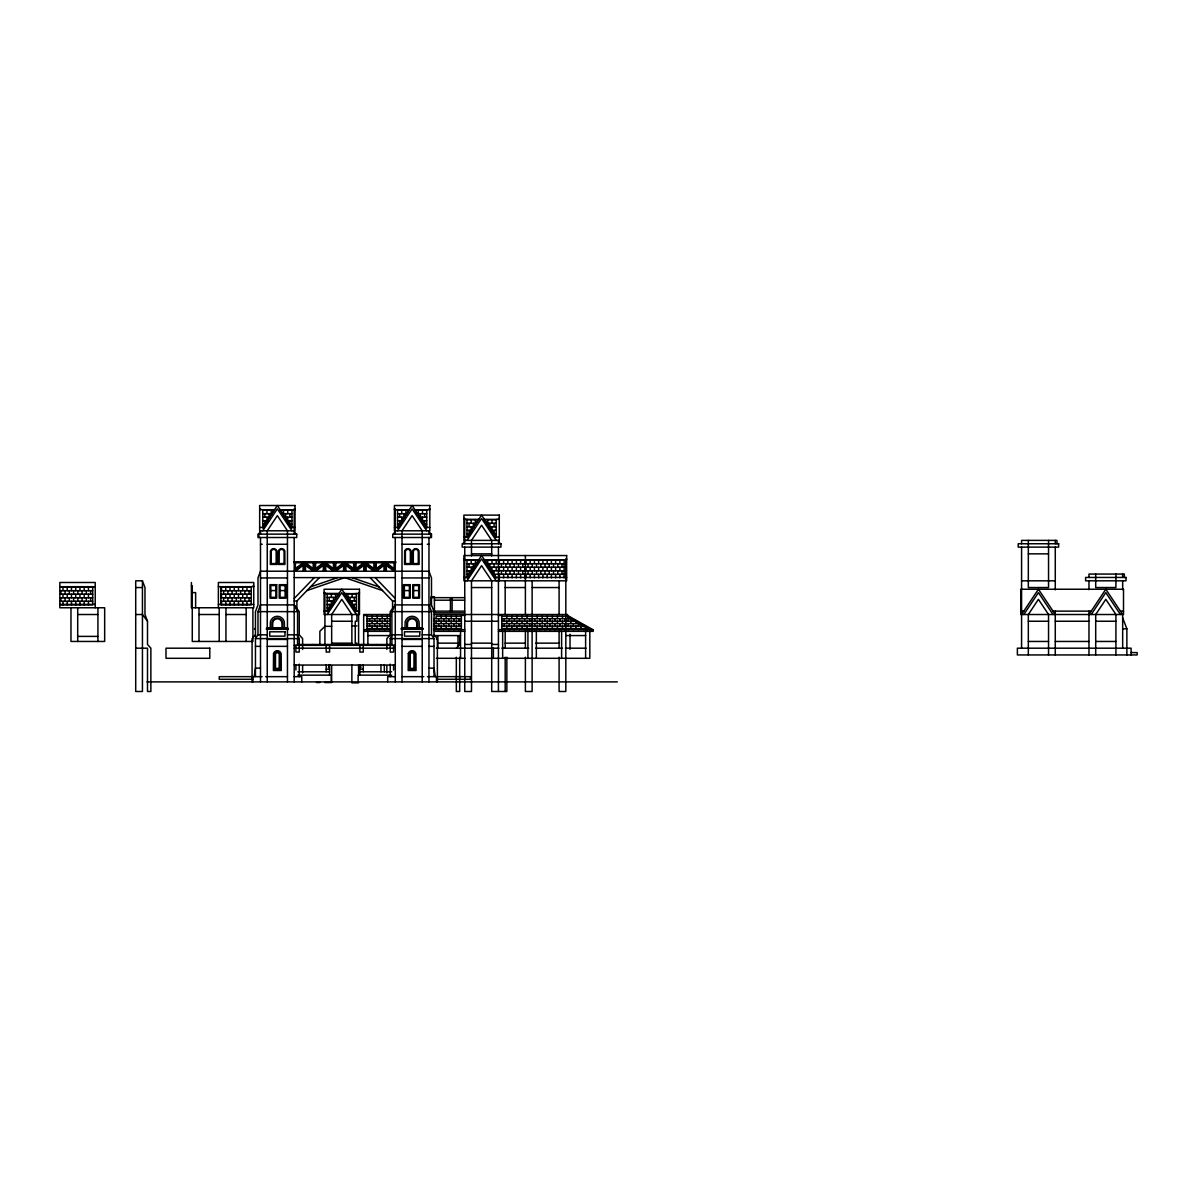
<?xml version="1.0" encoding="UTF-8"?>
<svg xmlns="http://www.w3.org/2000/svg" width="1197" height="1197" viewBox="0 0 1197 1197"><rect width="100%" height="100%" fill="white"/><g stroke="black" fill="none" stroke-linecap="round" stroke-linejoin="round"><path stroke-width="1.5" d="M254.183 676.664L255.455 668.15L260.497 668.15M255.455 676.47L255.455 638.6L257.983 634.829L257.983 611.637L260.497 604.904L294.193 604.904L299.25 611.637L299.25 634.829L302.617 638.6L302.617 649.417M393.589 645.333L393.589 652.066L390.222 652.066L390.222 638.6L391.898 634.829L402.012 634.829M393.589 534.146L395.279 530.78M391.898 637.343L391.898 611.637L395.279 604.904L428.96 604.904L431.489 611.637L431.489 634.829L434.017 638.6L434.017 676.47M463.059 543.752L464.75 540.386M259.659 527.413L262.756 527.413L277.345 505.508L291.948 527.413L295.031 527.413M263.564 526.65L274.547 509.713L259.659 509.713M268.233 520.695L263.445 527.877L262.756 527.413M262.756 530.78L277.345 508.875L291.948 530.78M335.07 599.742L336.626 597.408L327.17 597.408M337.404 596.241L338.96 593.443L324.073 593.443M327.873 611.607L329.504 609.153M330.312 607.926L331.883 605.592M332.661 604.425L334.217 602.076M327.17 614.51L341.773 592.605L356.362 614.51M394.426 527.413L397.524 527.413L412.112 505.508L426.716 527.413L429.813 527.413M394.426 509.713L409.314 509.713L397.524 527.877L397.524 509.713M403.015 520.695L398.227 527.877L397.524 527.413M397.524 530.78L412.112 508.875L426.716 530.78M463.897 537.004L466.995 537.004L481.583 515.114L496.186 537.004L499.284 537.004M467.803 536.256L478.785 519.318L463.897 519.318M468.506 536.256L472.486 530.301M466.995 540.386L481.583 518.481L496.186 540.386M478.007 561.378L466.995 577.912L466.995 559.747M467.698 577.912L477.154 563.712M466.995 580.814L481.583 558.909L496.186 580.814M1021.58 614.51L1038.427 589.238L1055.275 614.51M1023.824 614.51L1038.427 592.605L1053.031 614.51M1088.971 614.51L1105.819 589.238L1122.666 614.51L1122.666 648.19M1091.215 614.51L1105.819 592.605L1120.422 614.51M395.279 604.904L390.222 611.637L390.222 634.829L386.855 638.6L386.855 649.417M255.455 634.829L252.073 638.6L252.073 681.886M456.326 648.19L459.693 644.435L459.693 635.517M294.193 598.5L314.272 577.612M296.886 608.495L296.886 601.029L319.404 577.612M295.689 568.395L303.125 562.785L303.125 571.208M295.375 569.518L304.307 562.785L304.307 571.208M295.689 570.086L301.629 565.597M315.903 568.395L323.34 562.785L323.34 571.208M315.589 569.518L324.522 562.785L324.522 571.208M315.903 570.086L321.858 565.597M336.118 568.395L343.554 562.785L343.554 571.208M335.803 569.518L344.736 562.785L352.172 568.395M336.118 570.086L343.554 564.475M356.018 569.518L364.95 562.785L372.387 568.395M356.332 570.086L363.768 564.475M376.232 569.518L385.165 562.785L385.165 571.208M376.546 570.086L383.983 564.475M385.165 564.475L376.232 571.208L376.232 562.785M279.455 510.176L295.031 509.713M291.948 527.413L291.245 527.877L286.457 520.695M414.222 510.176L429.813 509.713M426.716 527.413L426.012 527.877L421.224 520.695M343.868 593.907L359.459 593.443M483.693 519.782L499.284 519.318M496.186 537.004L495.483 537.483L491.473 531.468M310.427 586.934L337.614 577.612M306.926 590.585L344.736 577.612L382.531 590.585M259.659 508.875L260.497 508.875M295.031 508.875L294.193 508.875L294.193 534.146M394.426 508.875L395.279 508.875L395.279 534.146M428.96 508.875L429.813 508.875M262.756 510.176L274.547 510.176M280.158 509.713L291.948 510.176M397.524 510.176L409.314 510.176M414.925 509.713L426.716 510.176M262.756 513.693L272.213 513.693M282.492 513.693L291.948 513.693M397.524 513.693L406.98 513.693M417.259 513.693L426.716 513.693M262.756 517.194L269.879 517.194M284.826 517.194L291.948 517.194M397.524 517.194L404.646 517.194M419.593 517.194L426.716 517.194M463.897 518.481L464.75 518.481L464.75 543.752M498.431 518.481L499.284 518.481M466.995 519.782L478.785 519.782M484.396 519.318L496.186 519.782M262.756 520.695L267.544 520.695M287.16 520.695L291.948 520.695M397.524 520.695L402.312 520.695M421.928 520.695L426.716 520.695M466.995 523.284L476.451 523.284M486.73 523.284L496.186 523.284M262.756 524.196L265.195 524.196M289.494 524.196L291.948 524.196M397.524 524.196L399.978 524.196M424.262 524.196L426.716 524.196M466.995 526.785L474.117 526.785M489.064 526.785L496.186 526.785M466.995 530.301L471.783 530.301M491.398 530.301L496.186 530.301M466.995 533.802L469.448 533.802M493.733 533.802L496.186 533.802M260.497 544.261L262.188 544.261M267.245 544.261L287.46 544.261M402.012 544.261L422.227 544.261M427.284 544.261L428.96 544.261M471.483 553.852L491.698 553.852M1028.328 553.852L1048.542 553.852M463.897 558.909L464.75 558.909M566.66 558.909L565.822 558.909L565.822 691.492L559.089 691.492L559.089 657.213M463.897 559.747L479.488 560.211M566.66 559.747L484.396 559.747L496.186 577.912M466.995 560.211L478.785 559.747M484.396 560.211L564.131 560.211M293.609 561.782L395.863 561.782M294.193 562.785L395.863 562.785M466.995 563.712L476.451 563.712M486.73 563.712L564.131 563.742M466.995 567.228L474.117 567.228M489.064 567.228L564.131 567.273M466.995 570.73L471.783 570.73M491.398 570.73L564.131 570.804M466.995 574.231L469.448 574.231M493.733 574.231L564.131 574.351M294.193 577.612L395.279 577.612M463.897 577.448L466.995 577.448L481.583 555.543L496.186 577.448L566.66 577.448M260.497 577.942L287.46 577.942M402.012 577.942L428.96 577.942M142.443 580.814L135.71 580.814L135.71 691.492L142.443 691.492L142.443 580.814L144.972 587.547L144.972 614.51L147.5 621.243L147.5 644.435L150.867 648.19L150.867 691.492L147.5 691.492L147.5 648.19L135.71 648.19M1021.58 580.814L1055.275 580.814M191.415 585.872L192.268 585.872L192.268 641.457L252.911 641.457L252.911 607.762M252.911 585.872L253.749 585.872M59.85 586.695L95.221 586.695M218.378 586.695L253.749 586.695M59.85 587.173L92.693 587.173M220.906 587.173L251.22 587.173M135.71 587.547L142.443 587.547M471.483 587.547L491.698 587.547M505.179 587.547L525.393 587.547M532.126 587.547L559.089 587.547M270.806 590.585L275.864 590.585M280.068 590.585L285.125 590.585M404.347 590.585L409.404 590.585M413.608 590.585L418.666 590.585M59.85 590.705L92.693 590.705M220.906 590.705L251.22 590.705M192.268 592.605L195.635 592.605L195.635 607.762M324.073 592.605L324.926 592.605L324.926 644.644M359.459 592.605L358.606 592.605L358.606 644.644M327.17 593.907L338.96 593.907M344.571 593.443L356.362 593.907M59.85 594.236L92.693 594.236M220.906 594.236L251.22 594.236M356.362 597.408L346.906 597.408L348.462 599.742M59.85 597.767L92.693 597.767M220.906 597.767L251.22 597.767M432.057 597.662L433.404 597.662M434.421 597.662L464.645 597.662M434.421 600.191L450.431 600.191M452.107 600.191L464.645 600.191M294.193 601.029L296.886 601.029M327.17 600.909L334.292 600.909L327.17 611.607L327.17 593.443M356.362 600.909L349.24 600.909L356.362 611.607L356.362 593.443M370.068 577.612L392.571 601.029L395.279 601.029M59.85 601.298L92.693 601.298M220.906 601.298L251.22 601.298M59.85 604.395L95.221 604.395M218.378 604.395L253.749 604.395M327.17 604.425L331.958 604.425M351.574 604.425L356.362 604.425M59.85 604.859L92.693 604.859L92.693 586.695M327.17 607.926L329.624 607.926M353.908 607.926L356.362 607.926M324.073 611.128L327.17 611.128L341.773 589.238L356.362 611.128L359.459 611.128M432.91 611.128L464.645 611.128M1020.742 611.128L1023.824 611.128M1053.031 611.128L1091.215 611.128M1120.422 611.128L1123.504 611.128M257.983 611.637L297.559 611.637L297.559 637.343M391.898 611.637L431.489 611.637M434.78 612.819L464.571 612.819M77.7 614.51L97.93 614.51M135.71 614.51L142.443 614.51L147.5 621.243M199.001 614.51L219.216 614.51M225.949 614.51L246.163 614.51M390.626 614.51L363.664 614.51L363.664 644.704M434.421 614.51L567.513 614.51L567.513 617.128L573.887 620.719M363.664 615.423L367.03 615.423L367.03 629.667M464.75 615.423L461.369 615.423L461.369 629.667M498.431 615.423L501.812 615.423L501.812 629.667M367.03 616.186L390.626 616.186M461.369 616.186L436.112 616.186L436.112 618.669M501.812 616.186L567.513 616.186L591.513 629.667M367.03 618.669L389.773 618.669L389.773 621.138L367.03 621.138M433.583 618.669L461.369 618.669M501.812 618.669L571.912 618.669M331.659 621.243L351.873 621.243M433.583 621.138L461.369 621.138M464.75 621.243L498.431 621.243M501.812 621.138L576.326 621.138M1028.328 621.243L1048.542 621.243M1055.275 621.243L1088.971 621.243M1095.704 621.243L1115.918 621.243M367.03 623.607L389.773 623.607L389.773 626.091L367.03 626.091M433.583 623.607L461.369 623.607M501.812 623.607L580.725 623.607M351.873 625.896L356.93 625.896M433.583 626.091L461.369 626.091M501.812 626.091L585.138 626.091M331.659 626.33L324.926 626.33L319.868 631.253L319.868 644.794M267.245 627.976L287.46 627.976M402.012 627.976L422.227 627.976M367.03 628.56L389.773 628.56L389.773 629.667M433.583 628.56L461.369 628.56M501.812 628.56L589.537 628.56M1122.666 628.829L1126.871 628.829L1126.871 654.939M363.664 629.667L390.267 629.667M433.583 629.667L464.75 629.667M498.431 629.667L593.203 629.667L593.203 631.343L498.431 631.343M363.664 631.343L390.267 631.343M434.601 631.343L464.75 631.343M257.983 634.829L267.245 634.829M287.46 634.829L297.559 634.829L299.25 638.6L299.25 652.066L295.883 652.066L295.883 645.333M422.227 634.829L431.489 634.829M367.883 635.562L389.983 635.562M434.735 635.562L460.531 635.562M565.822 635.562L585.617 635.562M77.7 636.4L97.93 636.4M255.455 638.6L299.25 638.6M390.222 638.6L434.017 638.6M267.245 639.437L287.46 639.437M402.012 639.437L422.227 639.437M1028.328 641.457L1048.542 641.457M1055.275 641.457L1088.971 641.457M1095.704 641.457L1115.918 641.457M331.659 643.148L351.873 643.148M356.93 643.148L355.24 643.148L355.24 621.243L356.93 621.243L356.93 614.51M437.788 643.148L458.002 643.148M471.483 643.148L491.698 643.148M505.179 643.148L525.393 643.148M535.717 643.148L559.089 643.148M464.75 644.435L471.483 644.435M491.698 644.435L498.431 644.435M297.559 644.495L391.898 644.495M294.193 645.333L395.279 645.333M255.455 646.35L260.497 646.35M267.245 646.35L287.46 646.35M402.012 646.35L422.227 646.35M428.96 646.35L434.017 646.35M294.193 648.19L395.279 648.19M436.366 648.19L498.925 648.19M501.812 648.19L528.76 648.19M535.672 648.19L562.455 648.19M565.403 648.19L586.036 648.19M1131.09 652.574L1137.15 652.574L1137.15 654.939L1017.375 654.939L1017.375 648.19L1131.09 648.19L1131.09 654.939M436.366 658.305L465.169 658.305M470.645 658.305L493.119 658.305M294.193 665.038L395.279 665.038M428.96 668.15L434.017 668.15L435.289 676.664M326.197 669.168L329.579 669.168M359.893 669.168L363.26 669.168M297.858 671.786L329.579 671.786M359.893 671.786L391.614 671.786M297.858 675.153L331.255 675.153L331.255 681.886M391.614 675.153L358.127 675.153L358.127 681.886M262.053 676.664L219.231 676.664L219.231 679.283L252.926 679.283M265.674 676.664L287.46 676.664M294.193 676.664L301.779 676.664L301.779 681.886M395.279 676.664L387.693 676.664L387.693 681.886M402.012 676.664L423.798 676.664M427.419 676.664L470.241 676.664L470.241 679.283L436.546 679.283M146.962 681.886L617.308 681.886M316.502 682.529L319.868 682.529M324.926 682.529L331.659 682.529L331.659 665.801M358.606 682.859L351.873 682.859L351.873 665.068M351.843 577.612L379.03 586.934M567.513 615.423L592.889 629.667M577.074 622.5L580.261 624.295M583.448 626.091L588.236 628.769M395.279 569.518L386.347 562.785L386.347 571.208M386.646 563.907L392.601 568.395M386.347 564.475L395.279 571.208M386.646 565.597L394.097 571.208L394.097 562.785M366.132 564.475L375.065 571.208L375.065 562.785M345.918 564.475L354.836 571.208L354.836 562.785M334.621 569.518L325.704 562.785L325.704 571.208M326.003 563.907L333.454 569.518M325.704 564.475L334.621 571.208L334.621 562.785M314.407 569.518L305.489 562.785L305.489 571.208M305.789 563.907L313.225 569.518M305.489 564.475L314.407 571.208L314.407 562.785M375.2 577.612L395.279 598.5M434.017 634.829L437.384 638.6L437.384 681.886M484.396 519.782L496.186 537.483L496.186 519.318M484.471 561.378L486.027 563.712M486.805 564.879L488.361 567.228M489.139 568.395L490.695 570.73M491.473 571.897L493.044 574.231M493.852 575.458L495.483 577.912M414.925 510.176L425.908 526.65M344.571 593.907L346.128 596.241M348.536 600.909L350.871 604.425M351.649 605.592L353.22 607.926M354.028 609.153L355.659 611.607M280.158 510.176L291.948 527.877L291.948 509.713M500.122 543.752L498.431 540.386L498.431 543.752M294.193 530.78L295.883 534.146M294.193 604.904L297.559 611.637M1122.666 617.876L1126.871 628.829M1124.342 577.448L1124.342 574.066L1088.971 574.066L1088.971 577.448M1122.666 574.066L1122.666 577.448M1122.666 580.814L1122.666 589.732M1115.918 574.066L1115.918 587.547L1095.704 587.547L1095.704 574.066M1115.918 654.939L1115.918 614.51L1105.819 599.338L1095.704 614.51L1095.704 654.939M1088.971 580.814L1088.971 589.732M1088.971 611.128L1088.971 654.939M1056.966 543.752L1056.966 540.386L1021.58 540.386L1021.58 543.752M1055.275 540.386L1055.275 543.752M1055.275 547.119L1055.275 589.882M1055.275 611.128L1055.275 654.939M1048.542 540.386L1048.542 587.547L1028.328 587.547L1028.328 540.386M1048.542 654.939L1048.542 614.51L1038.427 599.338L1028.328 614.51L1028.328 654.939M1021.58 547.119L1021.58 648.19M589.822 631.343L589.822 658.305L493.388 658.305L493.388 648.19M587.787 628.56L587.787 629.667M586.036 626.585L586.036 628.56M585.617 630.729L585.617 658.305M583.508 628.56L583.508 629.667M583.059 624.924L583.059 626.091M580.979 626.091L580.979 628.56M578.45 623.607L578.45 626.091M578.45 628.56L578.45 629.667M575.922 621.138L575.922 623.607M575.922 626.091L575.922 628.56M573.408 619.492L573.408 621.138M573.408 623.607L573.408 626.091M573.408 628.56L573.408 629.667M570.879 621.138L570.879 623.607M570.879 626.091L570.879 628.56M570.131 617.667L570.131 618.669M570.026 634.23L570.026 649.313M568.351 618.669L568.351 621.138M568.351 623.607L568.351 626.091M568.351 628.56L568.351 629.667M564.984 618.669L564.984 621.138M564.984 623.607L564.984 626.091M564.984 628.56L564.984 629.667M564.131 559.747L564.131 577.912M562.455 616.186L562.455 618.669M562.455 621.138L562.455 623.607M562.455 626.091L562.455 628.56M562.006 563.742L562.006 567.273M562.006 570.804L562.006 574.351M561.602 631.343L561.602 658.305M559.897 560.211L559.897 563.742M559.897 567.273L559.897 570.804M559.897 574.351L559.897 577.912M559.927 618.669L559.927 621.138M559.927 623.607L559.927 626.091M559.927 628.56L559.927 629.667M559.089 580.814L559.089 614.51M559.089 630.37L559.089 648.19M557.772 563.742L557.772 567.273M557.772 570.804L557.772 574.351M557.398 616.186L557.398 618.669M557.398 621.138L557.398 623.607M557.398 626.091L557.398 628.56M555.647 560.211L555.647 563.742M555.647 567.273L555.647 570.804M555.647 574.351L555.647 577.912M554.869 618.669L554.869 621.138M554.869 623.607L554.869 626.091M554.869 628.56L554.869 629.667M553.523 563.742L553.523 567.273M553.523 570.804L553.523 574.351M552.341 616.186L552.341 618.669M552.341 621.138L552.341 623.607M552.341 626.091L552.341 628.56M551.398 560.211L551.398 563.742M551.398 567.273L551.398 570.804M551.398 574.351L551.398 577.912M549.812 618.669L549.812 621.138M549.812 623.607L549.812 626.091M549.812 628.56L549.812 629.667M549.273 563.742L549.273 567.273M549.273 570.804L549.273 574.351M547.283 616.186L547.283 618.669M547.283 621.138L547.283 623.607M547.283 626.091L547.283 628.56M547.149 560.211L547.149 563.742M547.149 567.273L547.149 570.804M547.149 574.351L547.149 577.912M545.039 563.742L545.039 567.273M545.039 570.804L545.039 574.351M544.77 618.669L544.77 621.138M544.77 623.607L544.77 626.091M544.77 628.56L544.77 629.667M542.914 560.211L542.914 563.742M542.914 567.273L542.914 570.804M542.914 574.351L542.914 577.912M542.241 616.186L542.241 618.669M542.241 621.138L542.241 623.607M542.241 626.091L542.241 628.56M540.79 563.742L540.79 567.273M540.79 570.804L540.79 574.351M539.712 618.669L539.712 621.138M539.712 623.607L539.712 626.091M539.712 628.56L539.712 629.667M538.665 560.211L538.665 563.742M538.665 567.273L538.665 570.804M538.665 574.351L538.665 577.912M537.184 616.186L537.184 618.669M537.184 621.138L537.184 623.607M537.184 626.091L537.184 628.56M536.54 563.742L536.54 567.273M536.54 570.804L536.54 574.351M536.346 631.343L536.346 658.305M534.655 618.669L534.655 621.138M534.655 623.607L534.655 626.091M534.655 628.56L534.655 629.667M534.416 560.211L534.416 563.742M534.416 567.273L534.416 570.804M534.416 574.351L534.416 577.912M532.291 563.742L532.291 567.273M532.291 570.804L532.291 574.351M532.126 580.814L532.126 691.492L525.393 691.492L525.393 657.213M530.181 560.211L530.181 563.742M530.181 567.273L530.181 570.804M530.181 574.351L530.181 577.882M529.598 618.669L529.598 621.138M529.598 623.607L529.598 626.091M529.598 628.56L529.598 629.667M528.057 563.742L528.057 567.273M528.057 570.804L528.057 574.351M527.922 631.343L527.922 658.305M527.069 616.186L527.069 618.669M527.069 621.138L527.069 623.607M527.069 626.091L527.069 628.56M525.932 560.211L525.932 563.742M525.932 567.273L525.932 570.804M525.932 574.351L525.932 577.882M525.393 555.543L525.393 614.51M525.393 630.37L525.393 648.19M524.855 560.211L524.855 563.742M524.855 567.273L524.855 570.804M524.855 574.351L524.855 577.882M524.555 618.669L524.555 621.138M524.555 623.607L524.555 626.091M524.555 628.56L524.555 629.667M522.73 563.742L522.73 567.273M522.73 570.804L522.73 574.351M522.027 616.186L522.027 618.669M522.027 621.138L522.027 623.607M522.027 626.091L522.027 628.56M520.605 560.211L520.605 563.742M520.605 567.273L520.605 570.804M520.605 574.351L520.605 577.882M519.498 618.669L519.498 621.138M519.498 623.607L519.498 626.091M519.498 628.56L519.498 629.667M518.481 563.742L518.481 567.273M518.481 570.804L518.481 574.351M516.969 616.186L516.969 618.669M516.969 621.138L516.969 623.607M516.969 626.091L516.969 628.56M516.356 560.211L516.356 563.742M516.356 567.273L516.356 570.804M516.356 574.351L516.356 577.912M514.441 618.669L514.441 621.138M514.441 623.607L514.441 626.091M514.441 628.56L514.441 629.667M514.231 563.742L514.231 567.273M514.231 570.804L514.231 574.351M512.121 560.211L512.121 563.742M512.121 567.273L512.121 570.804M512.121 574.351L512.121 577.912M511.912 616.186L511.912 618.669M511.912 621.138L511.912 623.607M511.912 626.091L511.912 628.56M509.997 563.742L509.997 567.273M509.997 570.804L509.997 574.351M509.383 618.669L509.383 621.138M509.383 623.607L509.383 626.091M509.383 628.56L509.383 629.667M507.872 560.211L507.872 563.742M507.872 567.273L507.872 570.804M507.872 574.351L507.872 577.912M506.855 616.186L506.855 618.669M506.855 621.138L506.855 623.607M506.855 626.091L506.855 628.56M506.855 657.213L506.855 691.492L491.698 691.492L491.698 580.814L481.583 565.657L471.483 580.814L471.483 691.492L464.75 691.492L464.75 547.119M505.747 563.742L505.747 567.273M505.747 570.804L505.747 574.351M505.179 580.814L505.179 614.51M505.179 630.37L505.179 648.19M505.179 657.213L505.179 691.492M504.326 618.669L504.326 621.138M504.326 623.607L504.326 626.091M504.326 628.56L504.326 629.667M503.623 560.211L503.623 563.742M503.623 567.273L503.623 570.804M503.623 574.351L503.623 577.912M502.65 631.343L502.65 658.305M501.498 563.742L501.498 567.273M501.498 570.804L501.498 574.351M499.373 560.211L499.373 563.742M499.373 567.273L499.373 570.804M499.373 574.351L499.284 580.814M498.431 547.119L498.431 691.492M496.186 559.747L496.186 563.712M496.186 567.228L496.186 570.73M494.092 523.284L494.092 526.785M494.092 530.301L494.092 533.802M494.092 563.712L494.092 567.228M494.092 570.73L494.092 574.231M491.982 519.782L491.982 523.284M491.982 526.785L491.982 530.301M491.982 560.211L491.982 563.712M491.982 567.228L491.982 570.73M491.698 555.992L491.698 540.386L481.583 525.214L471.483 540.386L471.483 555.992M489.872 523.284L489.872 526.785M489.872 563.712L489.872 567.228M487.763 519.782L487.763 523.284M487.763 560.211L487.763 563.712M475.418 519.782L475.418 523.284M475.418 560.211L475.418 563.712M473.309 523.284L473.309 526.785M473.309 563.712L473.309 567.228M471.199 519.782L471.199 523.284M471.199 526.785L471.199 530.301M471.199 560.211L471.199 563.712M471.199 567.228L471.199 570.73M469.089 523.284L469.089 526.785M469.089 530.301L469.089 533.802M469.089 563.712L469.089 567.228M469.089 570.73L469.089 574.231M466.995 519.318L466.995 537.483M460.531 631.343L460.531 658.305M459.693 657.213L459.693 691.492L456.326 691.492L456.326 657.213M458.855 618.669L458.855 621.138M458.855 623.607L458.855 626.091M458.855 628.56L458.855 629.667M458.002 635.787L458.002 646.515M456.326 616.186L456.326 618.669M456.326 621.138L456.326 623.607M456.326 626.091L456.326 628.56M453.798 618.669L453.798 621.138M453.798 623.607L453.798 626.091M453.798 628.56L453.798 629.667M452.107 611.128L452.107 598.665L450.431 598.665L450.431 611.128M451.269 616.186L451.269 618.669M451.269 621.138L451.269 623.607M451.269 626.091L451.269 628.56M448.74 618.669L448.74 621.138M448.74 623.607L448.74 626.091M448.74 628.56L448.74 629.667M446.212 616.186L446.212 618.669M446.212 621.138L446.212 623.607M446.212 626.091L446.212 628.56M443.683 618.669L443.683 621.138M443.683 623.607L443.683 626.091M443.683 628.56L443.683 629.667M441.154 616.186L441.154 618.669M441.154 621.138L441.154 623.607M441.154 626.091L441.154 628.56M438.626 618.669L438.626 621.138M438.626 623.607L438.626 626.091M438.626 628.56L438.626 629.667M437.788 635.787L437.788 648.19M436.546 638.6L436.546 639.437M436.546 676.664L436.546 681.886M436.112 621.138L436.112 623.607M436.112 626.091L436.112 628.56M434.855 628.485L434.855 629.323M434.421 612.819L434.421 596.809L431.055 596.809L431.055 605.772M434.017 636.744L434.017 611.637L431.489 604.904L431.489 577.942L428.96 571.208L260.497 571.208L257.983 577.942L257.983 604.904L255.455 611.637L255.455 636.744M430.651 537.513L430.651 534.146L428.96 530.78L428.96 534.146M428.96 537.513L428.96 681.886M426.716 509.713L426.716 527.877M424.621 513.693L424.621 517.194M424.621 520.695L424.621 524.196M422.511 510.176L422.511 513.693M422.511 517.194L422.511 520.695M422.227 681.886L422.227 530.78L412.112 515.623L402.012 530.78L402.012 681.886M420.401 513.693L420.401 517.194M419.279 628.38L419.055 621.587A7.182 7.182 0 0 0 405.185 621.587L404.96 628.38M418.292 510.176L418.292 513.693M417.603 628.455L417.424 622.021A5.491 5.491 0 0 0 406.815 622.021L406.636 628.455M416.751 628.5L416.751 623.442A4.638 4.638 0 0 0 412.112 618.804A4.638 4.638 0 0 0 407.489 623.442L407.489 628.5M405.948 510.176L405.948 513.693M403.838 513.693L403.838 517.194M401.728 510.176L401.728 513.693M401.728 517.194L401.728 520.695M399.618 513.693L399.618 517.194M399.618 520.695L399.618 524.196M395.279 537.513L395.279 681.886M393.589 664.619L393.589 669.991M392.571 601.029L392.571 608.495M391.898 638.6L391.898 645.333M390.222 664.155L390.222 676.664M387.244 616.186L387.244 618.669M387.244 621.138L387.244 623.607M387.244 626.091L387.244 628.56M386.855 665.652L386.855 672.864M385.748 561.782L385.748 562.785M384.731 618.669L384.731 621.138M384.731 623.607L384.731 626.091M384.731 628.56L384.731 629.667M384.581 561.782L384.581 562.785M384.327 664.589L384.327 671.786M383.983 571.208L383.983 562.785L375.065 569.518L366.132 562.785L366.132 571.208M382.202 616.186L382.202 618.669M382.202 621.138L382.202 623.607M382.202 626.091L382.202 628.56M380.96 664.619L380.96 671.786M379.673 618.669L379.673 621.138M379.673 623.607L379.673 626.091M379.673 628.56L379.673 629.667M377.145 616.186L377.145 618.669M377.145 621.138L377.145 623.607M377.145 626.091L377.145 628.56M376.741 644.495L376.741 645.333M375.649 561.782L375.649 562.785M374.616 618.669L374.616 621.138M374.616 623.607L374.616 626.091M374.616 628.56L374.616 629.667M374.466 561.782L374.466 562.785M373.883 562.785L373.883 571.208L364.95 564.475L356.018 571.208L356.018 562.785M372.087 616.186L372.087 618.669M372.087 621.138L372.087 623.607M372.087 626.091L372.087 628.56M369.559 618.669L369.559 621.138M369.559 623.607L369.559 626.091M369.559 628.56L369.559 629.667M367.883 631.343L367.883 644.824M365.534 561.782L365.534 562.785M364.95 562.785L364.95 571.208M364.367 561.782L364.367 562.785M363.768 571.208L363.768 562.785L354.836 569.518L345.918 562.785L345.918 571.208M363.26 645.333L363.26 652.066L359.893 652.066L359.893 645.333M363.26 664.589L363.26 671.786M361.584 644.495L361.584 645.333M359.893 664.619L359.893 675.153M358.606 665.068L358.606 675.736M355.434 561.782L355.434 562.785M354.252 561.782L354.252 562.785M354.267 597.408L354.267 600.909M354.267 604.425L354.267 607.926M353.669 562.785L353.669 571.208L344.736 564.475L335.803 571.208L335.803 562.785M352.157 593.907L352.157 597.408M352.157 600.909L352.157 604.425M351.873 644.644L351.873 614.51L341.773 599.338L331.659 614.51L331.659 644.644M350.048 597.408L350.048 600.909M347.938 593.907L347.938 597.408M345.32 561.782L345.32 562.785M344.736 562.785L344.736 571.208M344.736 644.495L344.736 645.333M344.138 561.782L344.138 562.785M335.594 593.907L335.594 597.408M335.22 561.782L335.22 562.785M334.038 561.782L334.038 562.785M333.454 562.785L333.454 571.208L324.522 564.475L315.589 571.208L315.589 562.785M333.484 597.408L333.484 600.909M331.374 593.907L331.374 597.408M331.374 600.909L331.374 604.425M329.579 645.333L329.579 652.066L326.197 652.066L326.197 645.333M329.579 664.589L329.579 675.153M329.265 597.408L329.265 600.909M329.265 604.425L329.265 607.926M327.888 644.495L327.888 645.333M326.197 664.619L326.197 671.786M325.105 561.782L325.105 562.785M323.923 561.782L323.923 562.785M315.006 561.782L315.006 562.785M313.823 561.782L313.823 562.785M313.225 562.785L313.225 571.208L304.307 564.475L295.375 571.208L295.375 562.785M312.731 644.495L312.731 645.333M304.891 561.782L304.891 562.785M303.709 561.782L303.709 562.785M302.617 665.652L302.617 672.864M299.25 664.155L299.25 676.664M297.559 638.6L297.559 645.333M295.883 664.619L295.883 669.991M294.193 537.513L294.193 681.886M289.839 513.693L289.839 517.194M289.839 520.695L289.839 524.196M287.744 510.176L287.744 513.693M287.744 517.194L287.744 520.695M287.46 681.886L287.46 530.78L277.345 515.623L267.245 530.78L267.245 681.886M285.634 513.693L285.634 517.194M284.512 628.38L284.288 621.587A7.182 7.182 0 0 0 270.417 621.587L270.193 628.38M283.524 510.176L283.524 513.693M282.821 628.455L282.642 622.021A5.491 5.491 0 0 0 272.048 622.021L271.869 628.455M281.983 628.5L281.983 623.442A4.638 4.638 0 0 0 277.345 618.804A4.638 4.638 0 0 0 272.707 623.442L272.707 628.5M271.165 510.176L271.165 513.693M269.071 513.693L269.071 517.194M266.961 510.176L266.961 513.693M266.961 517.194L266.961 520.695M264.851 513.693L264.851 517.194M264.851 520.695L264.851 524.196M262.756 509.713L262.756 527.877M260.497 534.146L260.497 530.78L258.821 534.146L258.821 537.513M260.497 537.513L260.497 681.886M254.602 628.485L254.602 629.323M252.926 676.664L252.926 681.886M251.22 586.695L251.22 604.859L220.906 604.859L220.906 586.695M249.096 590.705L249.096 594.236M249.096 597.767L249.096 601.298M246.971 587.173L246.971 590.705M246.971 594.236L246.971 597.767M246.971 601.298L246.971 604.859M246.163 607.762L246.163 641.457M244.861 590.705L244.861 594.236M244.861 597.767L244.861 601.298M242.737 587.173L242.737 590.705M242.737 594.236L242.737 597.767M242.737 601.298L242.737 604.859M240.612 590.705L240.612 594.236M240.612 597.767L240.612 601.298M238.487 587.173L238.487 590.705M238.487 594.236L238.487 597.767M238.487 601.298L238.487 604.859M236.363 590.705L236.363 594.236M236.363 597.767L236.363 601.298M234.238 587.173L234.238 590.705M234.238 594.236L234.238 597.767M234.238 601.298L234.238 604.859M232.113 590.705L232.113 594.236M232.113 597.767L232.113 601.298M230.004 587.173L230.004 590.705M230.004 594.236L230.004 597.767M230.004 601.298L230.004 604.859M227.879 590.705L227.879 594.236M227.879 597.767L227.879 601.298M225.949 607.762L225.949 641.457M225.754 587.173L225.754 590.705M225.754 594.236L225.754 597.767M225.754 601.298L225.754 604.859M223.63 590.705L223.63 594.236M223.63 597.767L223.63 601.298M221.505 587.173L221.505 590.705M221.505 594.236L221.505 597.767M221.505 601.298L221.505 604.859M219.216 607.762L219.216 641.457M218.378 607.762L218.378 582.49L253.749 582.49L253.749 607.762L191.415 607.762L191.415 582.49M199.001 607.762L199.001 641.457M97.93 607.762L97.93 641.457M95.221 607.762L95.221 582.49L59.85 582.49L59.85 607.762L104.663 607.762L104.663 641.457L70.967 641.457L70.967 607.762M90.583 590.705L90.583 594.236M90.583 597.767L90.583 601.298M88.458 587.173L88.458 590.705M88.458 594.236L88.458 597.767M88.458 601.298L88.458 604.859M86.334 590.705L86.334 594.236M86.334 597.767L86.334 601.298M84.209 587.173L84.209 590.705M84.209 594.236L84.209 597.767M84.209 601.298L84.209 604.859M82.084 590.705L82.084 594.236M82.084 597.767L82.084 601.298M79.96 587.173L79.96 590.705M79.96 594.236L79.96 597.767M79.96 601.298L79.96 604.859M77.835 590.705L77.835 594.236M77.835 597.767L77.835 601.298M77.7 607.762L77.7 641.457M75.725 587.173L75.725 590.705M75.725 594.236L75.725 597.767M75.725 601.298L75.725 604.859M73.601 590.705L73.601 594.236M73.601 597.767L73.601 601.298M71.476 587.173L71.476 590.705M71.476 594.236L71.476 597.767M71.476 601.298L71.476 604.859M69.351 590.705L69.351 594.236M69.351 597.767L69.351 601.298M67.227 587.173L67.227 590.705M67.227 594.236L67.227 597.767M67.227 601.298L67.227 604.859M65.102 590.705L65.102 594.236M65.102 597.767L65.102 601.298M62.977 587.173L62.977 590.705M62.977 594.236L62.977 597.767M62.977 601.298L62.977 604.859M60.867 590.705L60.867 594.236M60.867 597.767L60.867 601.298M328.457 667.417A16.848 16.848 0 0 1 329.474 664.664M359.998 664.664A16.848 16.848 0 0 1 361 667.417M270.462 551.024L270.342 564.43L277.001 564.43L276.896 551.024A3.337 3.337 0 0 0 270.462 551.024M278.377 551.024L278.273 564.43L284.916 564.43L284.811 551.024A3.337 3.337 0 0 0 278.377 551.024M273.529 653.562L273.41 670.5L281.28 670.5L281.16 653.562A3.95 3.95 0 0 0 273.529 653.562M274.712 653.891L274.637 669.273L280.068 669.273L279.978 653.891A2.723 2.723 0 0 0 274.712 653.891M404.661 551.024L404.556 564.43L411.199 564.43L411.095 551.024A3.337 3.337 0 0 0 404.661 551.024M412.576 551.024L412.471 564.43L419.115 564.43L419.01 551.024A3.337 3.337 0 0 0 412.576 551.024M408.297 653.562L408.192 670.5L416.047 670.5L415.943 653.562A3.95 3.95 0 0 0 408.297 653.562M409.494 653.891L409.404 669.273L414.835 669.273L414.746 653.891A2.723 2.723 0 0 0 409.494 653.891M295.031 505.508L259.659 505.508L259.659 530.78L295.031 530.78L295.031 505.508M429.813 505.508L394.426 505.508L394.426 530.78L429.813 530.78L429.813 505.508M499.284 515.114L463.897 515.114L463.897 540.386L499.284 540.386L499.284 515.114M296.721 534.146L257.983 534.146L257.983 537.513L296.721 537.513L296.721 534.146M431.489 534.146L392.751 534.146L392.751 537.513L431.489 537.513L431.489 534.146M500.959 543.752L462.222 543.752L462.222 547.119L500.959 547.119L500.959 543.752M1058.642 543.752L1018.213 543.752L1018.213 547.119L1058.642 547.119L1058.642 543.752M566.66 555.543L463.897 555.543L463.897 580.814L566.66 580.814L566.66 555.543M276.163 563.578L271.195 563.578L271.195 551.877A2.484 2.484 0 0 1 273.679 549.393A2.484 2.484 0 0 1 276.163 551.877L276.163 563.578M284.078 563.578L279.11 563.578L279.11 551.877A2.484 2.484 0 0 1 281.594 549.393A2.484 2.484 0 0 1 284.078 551.877L284.078 563.578M410.362 563.578L405.394 563.578L405.394 551.877A2.484 2.484 0 0 1 407.878 549.393A2.484 2.484 0 0 1 410.362 551.877L410.362 563.578M418.277 563.578L413.309 563.578L413.309 551.877A2.484 2.484 0 0 1 415.793 549.393A2.484 2.484 0 0 1 418.277 551.877L418.277 563.578M1126.033 577.448L1085.604 577.448L1085.604 580.814L1126.033 580.814L1126.033 577.448M276.702 584.69L269.968 584.69L269.968 598.156L276.702 598.156L276.702 584.69M285.963 584.69L279.23 584.69L279.23 598.156L285.963 598.156L285.963 584.69M410.242 584.69L403.509 584.69L403.509 598.156L410.242 598.156L410.242 584.69M419.504 584.69L412.77 584.69L412.77 598.156L419.504 598.156L419.504 584.69M275.864 585.528L270.806 585.528L270.806 597.318L275.864 597.318L275.864 585.528M285.125 585.528L280.068 585.528L280.068 597.318L285.125 597.318L285.125 585.528M409.404 585.528L404.347 585.528L404.347 597.318L409.404 597.318L409.404 585.528M418.666 585.528L413.608 585.528L413.608 597.318L418.666 597.318L418.666 585.528M359.459 589.238L324.073 589.238L324.073 614.51L359.459 614.51L359.459 589.238M1123.504 589.238L1020.742 589.238L1020.742 614.51L1123.504 614.51L1123.504 589.238M288.297 628.485L266.392 628.485L266.392 629.323L288.297 629.323L288.297 628.485M423.065 628.485L401.175 628.485L401.175 629.323L423.065 629.323L423.065 628.485M284.991 631.792L269.699 631.792L269.699 636.131L284.991 636.131L284.991 631.792M419.773 631.792L404.466 631.792L404.466 636.131L419.773 636.131L419.773 631.792M209.789 648.19L165.994 648.19L165.994 658.305L209.789 658.305L209.789 648.19M279.215 668.42L275.49 668.42L275.49 654.594A1.855 1.855 0 0 1 277.345 652.724A1.855 1.855 0 0 1 279.215 654.594L279.215 668.42M413.982 668.42L410.257 668.42L410.257 654.594A1.855 1.855 0 0 1 412.112 652.724A1.855 1.855 0 0 1 413.982 654.594L413.982 668.42"/></g></svg>
